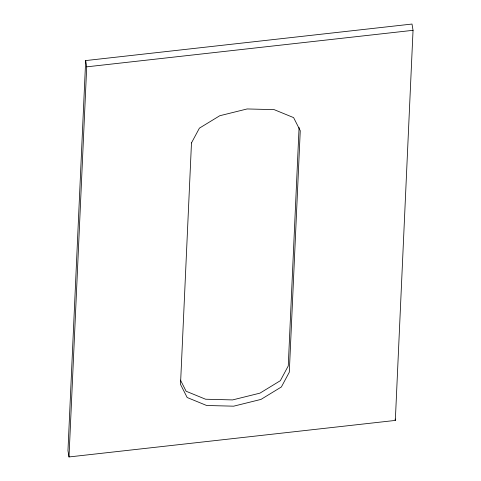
<?xml version="1.0" encoding="UTF-8"?>
<svg xmlns="http://www.w3.org/2000/svg" width="481" height="481" viewBox="0 0 481 481"><rect width="100%" height="100%" fill="white"/><g stroke="black" fill="none" stroke-linecap="round" stroke-linejoin="round"><path stroke-width="0.72" d="M85.672 60.576L67.959 450.685L68.999 456.95L395.328 420.424L413.041 30.315L412.001 24.05L85.672 60.576L86.712 66.841L68.999 456.95M299.08 127.465L288.251 365.963L280.333 380.705L259.956 393.139L232.6 399.915L205.579 399.224L186.129 391.251L180.471 380.104M86.712 66.841L413.041 30.315M395.093 419.035L395.328 420.424M191.48 142.905L180.513 384.403L187.169 397.516L206.62 405.489L233.64 406.18L260.997 399.404L281.373 386.971L289.291 372.228L300.258 130.73L293.608 117.617L274.152 109.638L247.138 108.953L219.781 115.729L199.399 128.156L191.48 142.905"/></g></svg>
